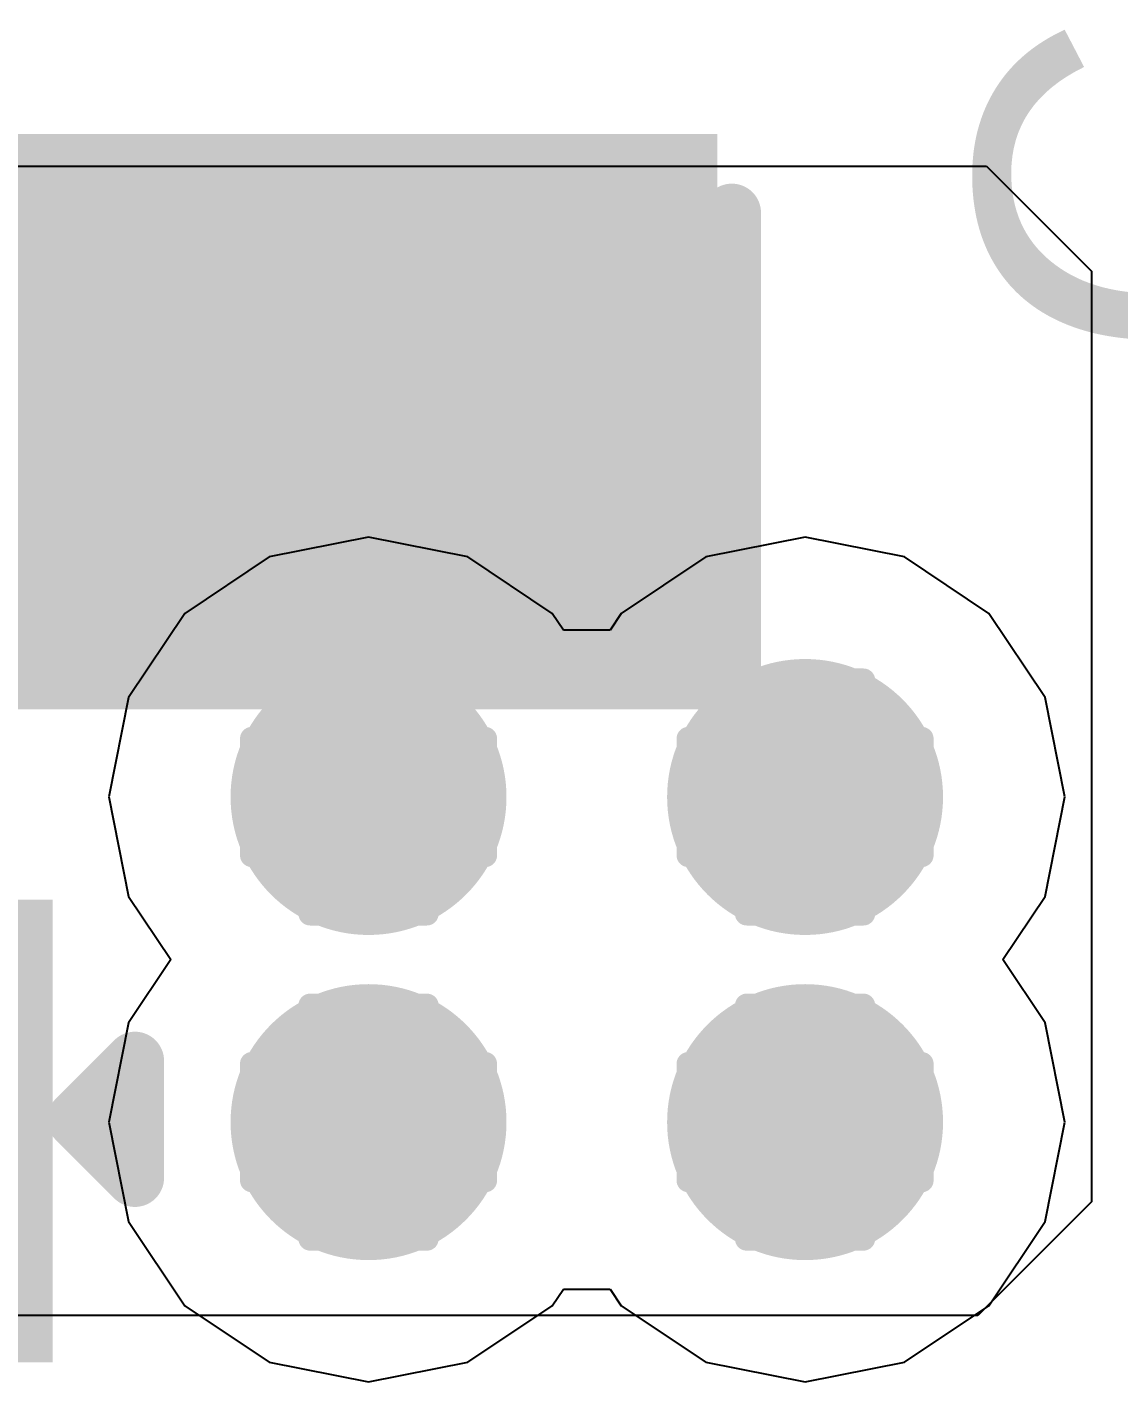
# Model space of a CAD drawing. Header units: inches. Extents: x 0 to 198, y 0 to 199.
# Drawn here: x 0.9937 to 1.0871, y 3.5129 to 3.6289 of the extents above; entities that cross this region are included whole.
import ezdxf

# ---------------------------------------------------------------- set-up
doc = ezdxf.new("R2010")
doc.units = ezdxf.units.IN
doc.header["$MEASUREMENT"] = 0
for name, color, linetype in [('Bottom Layer', 5, 'Continuous'), ('Bottom Overlay', 54, 'Continuous'), ('Bottom Paste', 16, 'Continuous'), ('Bottom Solder', 6, 'Continuous'), ('Drill Drawing', 1, 'Continuous'), ('Layer 1', 16, 'Continuous'), ('Layer 2', 76, 'Continuous'), ('Top Layer', 1, 'Continuous'), ('Via Holes', 16, 'Continuous')]:
    doc.layers.add(name, color=color, linetype=linetype)
doc.styles.add('Arial', font='', dxfattribs={"height": 0.2})
doc.styles.get('Arial').set_extended_font_data('Arial')

# ---------------------------------------------------------------- blocks, each defined once
blk = doc.blocks.new('8_SO_EP__B_44')
at = {"layer": 'Bottom Solder'}
blk.add_hatch(color=6, dxfattribs=at).paths.add_polyline_path([(-0.13195, -0.09479), (-0.13195, -0.05521), (-0.0647, -0.05521), (-0.0647, -0.09479)])
at = {"layer": 'Bottom Overlay'}
for points in [[(-0.134, -0.076, 0.005, 0.005, 0), (-0.139, -0.071, 0.005, 0.005, 0)], [(-0.139, -0.071, 0.005, 0.005, 0), (-0.139, -0.081, 0.005, 0.005, 0)], [(-0.134, -0.076, 0.005, 0.005, 0), (-0.139, -0.081, 0.005, 0.005, 0)]]:
    blk.add_lwpolyline(points, format="xyseb", dxfattribs=at)
for points in [[(-0.14025, -0.071, 0.0025, 0.0025, 1), (-0.13775, -0.071, 0.0025, 0.0025, 1)], [(-0.14025, -0.071, 0.0025, 0.0025, 1), (-0.13775, -0.071, 0.0025, 0.0025, 1)], [(-0.13525, -0.076, 0.0025, 0.0025, 1), (-0.13275, -0.076, 0.0025, 0.0025, 1)], [(-0.13525, -0.076, 0.0025, 0.0025, 1), (-0.13275, -0.076, 0.0025, 0.0025, 1)], [(-0.14025, -0.081, 0.0025, 0.0025, 1), (-0.13775, -0.081, 0.0025, 0.0025, 1)], [(-0.14025, -0.081, 0.0025, 0.0025, 1), (-0.13775, -0.081, 0.0025, 0.0025, 1)]]:
    blk.add_lwpolyline(points, format="xyseb", close=True, dxfattribs=at)
blk = doc.blocks.new('C___0805_B_335')
at = {"layer": 'Bottom Layer'}
blk.add_hatch(color=5, dxfattribs=at).paths.add_polyline_path([(-0.06, 0.03), (-0.02, 0.03), (-0.02, -0.03), (-0.06, -0.03)])
at = {"layer": 'Bottom Paste'}
blk.add_hatch(color=16, dxfattribs=at).paths.add_polyline_path([(-0.06, 0.03), (-0.02, 0.03), (-0.02, -0.03), (-0.06, -0.03)])
at = {"layer": 'Bottom Solder'}
blk.add_hatch(color=6, dxfattribs=at).paths.add_polyline_path([(-0.06276, 0.03276), (-0.01724, 0.03276), (-0.01724, -0.03276), (-0.06276, -0.03276)])
at = {"layer": 'Bottom Overlay'}
for points in [[(-0.064, 0.034, 0.005, 0.005, 0), (-0.064, -0.034, 0.005, 0.005, 0)], [(-0.064, -0.034, 0.005, 0.005, 0), (-0.024, -0.034, 0.005, 0.005, 0)]]:
    blk.add_lwpolyline(points, format="xyseb", dxfattribs=at)
for points in [[(-0.06525, -0.034, 0.0025, 0.0025, 1), (-0.06275, -0.034, 0.0025, 0.0025, 1)], [(-0.06525, -0.034, 0.0025, 0.0025, 1), (-0.06275, -0.034, 0.0025, 0.0025, 1)], [(-0.02525, -0.034, 0.0025, 0.0025, 1), (-0.02275, -0.034, 0.0025, 0.0025, 1)]]:
    blk.add_lwpolyline(points, format="xyseb", close=True, dxfattribs=at)

msp = doc.modelspace()

# ---------------------------------------------------------------- hatches: boundary and pattern name
at = {"layer": 'Bottom Layer'}
h = msp.add_hatch(color=5, dxfattribs=at)
edge = h.paths.add_edge_path()
edge.add_arc((1.0229, 3.563), 0.01181, 0, 360)
h = msp.add_hatch(color=5, dxfattribs=at)
edge = h.paths.add_edge_path()
edge.add_arc((1.06027, 3.563), 0.01181, 0, 360)
h = msp.add_hatch(color=5, dxfattribs=at)
edge = h.paths.add_edge_path()
edge.add_arc((1.0229, 3.53517), 0.01181, 0, 360)
h = msp.add_hatch(color=5, dxfattribs=at)
edge = h.paths.add_edge_path()
edge.add_arc((1.06027, 3.53517), 0.01181, 0, 360)
at = {"layer": 'Layer 1'}
h = msp.add_hatch(color=16, dxfattribs=at)
edge = h.paths.add_edge_path()
edge.add_arc((1.0229, 3.563), 0.01181, 0, 360)
h = msp.add_hatch(color=16, dxfattribs=at)
edge = h.paths.add_edge_path()
edge.add_arc((1.06027, 3.563), 0.01181, 0, 360)
h = msp.add_hatch(color=16, dxfattribs=at)
edge = h.paths.add_edge_path()
edge.add_arc((1.0229, 3.53517), 0.01181, 0, 360)
h = msp.add_hatch(color=16, dxfattribs=at)
edge = h.paths.add_edge_path()
edge.add_arc((1.06027, 3.53517), 0.01181, 0, 360)
at = {"layer": 'Layer 2'}
h = msp.add_hatch(color=76, dxfattribs=at)
edge = h.paths.add_edge_path()
edge.add_arc((1.0229, 3.563), 0.01181, 0, 360)
h = msp.add_hatch(color=76, dxfattribs=at)
edge = h.paths.add_edge_path()
edge.add_arc((1.06027, 3.563), 0.01181, 0, 360)
h = msp.add_hatch(color=76, dxfattribs=at)
edge = h.paths.add_edge_path()
edge.add_arc((1.0229, 3.53517), 0.01181, 0, 360)
h = msp.add_hatch(color=76, dxfattribs=at)
edge = h.paths.add_edge_path()
edge.add_arc((1.06027, 3.53517), 0.01181, 0, 360)
at = {"layer": 'Top Layer'}
h = msp.add_hatch(color=1, dxfattribs=at)
edge = h.paths.add_edge_path()
edge.add_arc((1.0229, 3.563), 0.01181, 0, 360)
h = msp.add_hatch(color=1, dxfattribs=at)
edge = h.paths.add_edge_path()
edge.add_arc((1.06027, 3.563), 0.01181, 0, 360)
h = msp.add_hatch(color=1, dxfattribs=at)
edge = h.paths.add_edge_path()
edge.add_arc((1.0229, 3.53517), 0.01181, 0, 360)
h = msp.add_hatch(color=1, dxfattribs=at)
edge = h.paths.add_edge_path()
edge.add_arc((1.06027, 3.53517), 0.01181, 0, 360)
at = {"layer": 'Via Holes'}
h = msp.add_hatch(color=7, dxfattribs=at)
edge = h.paths.add_edge_path()
edge.add_arc((1.0229, 3.563), 0.00591, 0, 360)
h = msp.add_hatch(color=7, dxfattribs=at)
edge = h.paths.add_edge_path()
edge.add_arc((1.06027, 3.563), 0.00591, 0, 360)
h = msp.add_hatch(color=7, dxfattribs=at)
edge = h.paths.add_edge_path()
edge.add_arc((1.0229, 3.53517), 0.00591, 0, 360)
h = msp.add_hatch(color=7, dxfattribs=at)
edge = h.paths.add_edge_path()
edge.add_arc((1.06027, 3.53517), 0.00591, 0, 360)

# ---------------------------------------------------------------- linework, layer by layer
at = {"layer": 'Bottom Layer'}
for p, q in [((0.9428, 3.617), (1.07579, 3.617)), ((1.07579, 3.617), (1.08479, 3.608)), ((1.08479, 3.608), (1.08479, 3.52835)), ((1.08479, 3.52835), (1.07506, 3.51862)), ((1.07506, 3.51862), (0.9326, 3.51862))]:
    msp.add_line(p, q, dxfattribs=at)
at = {"layer": 'Drill Drawing'}
for points in [[(1.0179, 3.568, 0.002, 0.002, 0), (1.0179, 3.573, 0.002, 0.002, 0)], [(1.0179, 3.573, 0.002, 0.002, 0), (1.0279, 3.573, 0.002, 0.002, 0)], [(1.0279, 3.568, 0.002, 0.002, 0), (1.0279, 3.573, 0.002, 0.002, 0)], [(1.05527, 3.568, 0.002, 0.002, 0), (1.05527, 3.573, 0.002, 0.002, 0)], [(1.05527, 3.573, 0.002, 0.002, 0), (1.06527, 3.573, 0.002, 0.002, 0)], [(1.06527, 3.568, 0.002, 0.002, 0), (1.06527, 3.573, 0.002, 0.002, 0)], [(1.0199, 3.566, 0.002, 0.002, 0), (1.0199, 3.569, 0.002, 0.002, 0)], [(1.0199, 3.569, 0.002, 0.002, 0), (1.0259, 3.569, 0.002, 0.002, 0)], [(1.0259, 3.566, 0.002, 0.002, 0), (1.0259, 3.569, 0.002, 0.002, 0)], [(1.05727, 3.566, 0.002, 0.002, 0), (1.05727, 3.569, 0.002, 0.002, 0)], [(1.05727, 3.569, 0.002, 0.002, 0), (1.06327, 3.569, 0.002, 0.002, 0)], [(1.06327, 3.566, 0.002, 0.002, 0), (1.06327, 3.569, 0.002, 0.002, 0)], [(1.0129, 3.558, 0.002, 0.002, 0), (1.0129, 3.568, 0.002, 0.002, 0)], [(1.0129, 3.568, 0.002, 0.002, 0), (1.0179, 3.568, 0.002, 0.002, 0)], [(1.0279, 3.568, 0.002, 0.002, 0), (1.0329, 3.568, 0.002, 0.002, 0)], [(1.0329, 3.558, 0.002, 0.002, 0), (1.0329, 3.568, 0.002, 0.002, 0)], [(1.05027, 3.558, 0.002, 0.002, 0), (1.05027, 3.568, 0.002, 0.002, 0)], [(1.05027, 3.568, 0.002, 0.002, 0), (1.05527, 3.568, 0.002, 0.002, 0)], [(1.06527, 3.568, 0.002, 0.002, 0), (1.07027, 3.568, 0.002, 0.002, 0)], [(1.07027, 3.558, 0.002, 0.002, 0), (1.07027, 3.568, 0.002, 0.002, 0)], [(1.0169, 3.56, 0.002, 0.002, 0), (1.0169, 3.566, 0.002, 0.002, 0)], [(1.0169, 3.566, 0.002, 0.002, 0), (1.0199, 3.566, 0.002, 0.002, 0)], [(1.0259, 3.566, 0.002, 0.002, 0), (1.0289, 3.566, 0.002, 0.002, 0)], [(1.0289, 3.56, 0.002, 0.002, 0), (1.0289, 3.566, 0.002, 0.002, 0)], [(1.05427, 3.56, 0.002, 0.002, 0), (1.05427, 3.566, 0.002, 0.002, 0)], [(1.05427, 3.566, 0.002, 0.002, 0), (1.05727, 3.566, 0.002, 0.002, 0)], [(1.06327, 3.566, 0.002, 0.002, 0), (1.06627, 3.566, 0.002, 0.002, 0)], [(1.06627, 3.56, 0.002, 0.002, 0), (1.06627, 3.566, 0.002, 0.002, 0)], [(1.0169, 3.56, 0.002, 0.002, 0), (1.0199, 3.56, 0.002, 0.002, 0)], [(1.0199, 3.557, 0.002, 0.002, 0), (1.0199, 3.56, 0.002, 0.002, 0)], [(1.0259, 3.56, 0.002, 0.002, 0), (1.0289, 3.56, 0.002, 0.002, 0)], [(1.0259, 3.557, 0.002, 0.002, 0), (1.0259, 3.56, 0.002, 0.002, 0)], [(1.05427, 3.56, 0.002, 0.002, 0), (1.05727, 3.56, 0.002, 0.002, 0)], [(1.05727, 3.557, 0.002, 0.002, 0), (1.05727, 3.56, 0.002, 0.002, 0)], [(1.06327, 3.56, 0.002, 0.002, 0), (1.06627, 3.56, 0.002, 0.002, 0)], [(1.06327, 3.557, 0.002, 0.002, 0), (1.06327, 3.56, 0.002, 0.002, 0)], [(1.0129, 3.558, 0.002, 0.002, 0), (1.0179, 3.558, 0.002, 0.002, 0)], [(1.0179, 3.553, 0.002, 0.002, 0), (1.0179, 3.558, 0.002, 0.002, 0)], [(1.0279, 3.558, 0.002, 0.002, 0), (1.0329, 3.558, 0.002, 0.002, 0)], [(1.0279, 3.553, 0.002, 0.002, 0), (1.0279, 3.558, 0.002, 0.002, 0)], [(1.05027, 3.558, 0.002, 0.002, 0), (1.05527, 3.558, 0.002, 0.002, 0)], [(1.05527, 3.553, 0.002, 0.002, 0), (1.05527, 3.558, 0.002, 0.002, 0)], [(1.06527, 3.558, 0.002, 0.002, 0), (1.07027, 3.558, 0.002, 0.002, 0)], [(1.06527, 3.553, 0.002, 0.002, 0), (1.06527, 3.558, 0.002, 0.002, 0)], [(1.0199, 3.557, 0.002, 0.002, 0), (1.0259, 3.557, 0.002, 0.002, 0)], [(1.05727, 3.557, 0.002, 0.002, 0), (1.06327, 3.557, 0.002, 0.002, 0)], [(1.0179, 3.553, 0.002, 0.002, 0), (1.0279, 3.553, 0.002, 0.002, 0)], [(1.05527, 3.553, 0.002, 0.002, 0), (1.06527, 3.553, 0.002, 0.002, 0)], [(1.0179, 3.54017, 0.002, 0.002, 0), (1.0179, 3.54517, 0.002, 0.002, 0)], [(1.0179, 3.54517, 0.002, 0.002, 0), (1.0279, 3.54517, 0.002, 0.002, 0)], [(1.0279, 3.54017, 0.002, 0.002, 0), (1.0279, 3.54517, 0.002, 0.002, 0)], [(1.05527, 3.54017, 0.002, 0.002, 0), (1.05527, 3.54517, 0.002, 0.002, 0)], [(1.05527, 3.54517, 0.002, 0.002, 0), (1.06527, 3.54517, 0.002, 0.002, 0)], [(1.06527, 3.54017, 0.002, 0.002, 0), (1.06527, 3.54517, 0.002, 0.002, 0)], [(1.0199, 3.53817, 0.002, 0.002, 0), (1.0199, 3.54117, 0.002, 0.002, 0)], [(1.0199, 3.54117, 0.002, 0.002, 0), (1.0259, 3.54117, 0.002, 0.002, 0)], [(1.0259, 3.53817, 0.002, 0.002, 0), (1.0259, 3.54117, 0.002, 0.002, 0)], [(1.05727, 3.53817, 0.002, 0.002, 0), (1.05727, 3.54117, 0.002, 0.002, 0)], [(1.05727, 3.54117, 0.002, 0.002, 0), (1.06327, 3.54117, 0.002, 0.002, 0)], [(1.06327, 3.53817, 0.002, 0.002, 0), (1.06327, 3.54117, 0.002, 0.002, 0)], [(1.0129, 3.53017, 0.002, 0.002, 0), (1.0129, 3.54017, 0.002, 0.002, 0)], [(1.0129, 3.54017, 0.002, 0.002, 0), (1.0179, 3.54017, 0.002, 0.002, 0)], [(1.0279, 3.54017, 0.002, 0.002, 0), (1.0329, 3.54017, 0.002, 0.002, 0)], [(1.0329, 3.53017, 0.002, 0.002, 0), (1.0329, 3.54017, 0.002, 0.002, 0)], [(1.05027, 3.53017, 0.002, 0.002, 0), (1.05027, 3.54017, 0.002, 0.002, 0)], [(1.05027, 3.54017, 0.002, 0.002, 0), (1.05527, 3.54017, 0.002, 0.002, 0)], [(1.06527, 3.54017, 0.002, 0.002, 0), (1.07027, 3.54017, 0.002, 0.002, 0)], [(1.07027, 3.53017, 0.002, 0.002, 0), (1.07027, 3.54017, 0.002, 0.002, 0)], [(1.0169, 3.53217, 0.002, 0.002, 0), (1.0169, 3.53817, 0.002, 0.002, 0)], [(1.0169, 3.53817, 0.002, 0.002, 0), (1.0199, 3.53817, 0.002, 0.002, 0)], [(1.0259, 3.53817, 0.002, 0.002, 0), (1.0289, 3.53817, 0.002, 0.002, 0)], [(1.0289, 3.53217, 0.002, 0.002, 0), (1.0289, 3.53817, 0.002, 0.002, 0)], [(1.05427, 3.53217, 0.002, 0.002, 0), (1.05427, 3.53817, 0.002, 0.002, 0)], [(1.05427, 3.53817, 0.002, 0.002, 0), (1.05727, 3.53817, 0.002, 0.002, 0)], [(1.06327, 3.53817, 0.002, 0.002, 0), (1.06627, 3.53817, 0.002, 0.002, 0)], [(1.06627, 3.53217, 0.002, 0.002, 0), (1.06627, 3.53817, 0.002, 0.002, 0)], [(1.0169, 3.53217, 0.002, 0.002, 0), (1.0199, 3.53217, 0.002, 0.002, 0)], [(1.0199, 3.52917, 0.002, 0.002, 0), (1.0199, 3.53217, 0.002, 0.002, 0)], [(1.0259, 3.53217, 0.002, 0.002, 0), (1.0289, 3.53217, 0.002, 0.002, 0)], [(1.0259, 3.52917, 0.002, 0.002, 0), (1.0259, 3.53217, 0.002, 0.002, 0)], [(1.05427, 3.53217, 0.002, 0.002, 0), (1.05727, 3.53217, 0.002, 0.002, 0)], [(1.05727, 3.52917, 0.002, 0.002, 0), (1.05727, 3.53217, 0.002, 0.002, 0)], [(1.06327, 3.53217, 0.002, 0.002, 0), (1.06627, 3.53217, 0.002, 0.002, 0)], [(1.06327, 3.52917, 0.002, 0.002, 0), (1.06327, 3.53217, 0.002, 0.002, 0)], [(1.0129, 3.53017, 0.002, 0.002, 0), (1.0179, 3.53017, 0.002, 0.002, 0)], [(1.0179, 3.52517, 0.002, 0.002, 0), (1.0179, 3.53017, 0.002, 0.002, 0)], [(1.0279, 3.53017, 0.002, 0.002, 0), (1.0329, 3.53017, 0.002, 0.002, 0)], [(1.0279, 3.52517, 0.002, 0.002, 0), (1.0279, 3.53017, 0.002, 0.002, 0)], [(1.05027, 3.53017, 0.002, 0.002, 0), (1.05527, 3.53017, 0.002, 0.002, 0)], [(1.05527, 3.52517, 0.002, 0.002, 0), (1.05527, 3.53017, 0.002, 0.002, 0)], [(1.06527, 3.53017, 0.002, 0.002, 0), (1.07027, 3.53017, 0.002, 0.002, 0)], [(1.06527, 3.52517, 0.002, 0.002, 0), (1.06527, 3.53017, 0.002, 0.002, 0)], [(1.0199, 3.52917, 0.002, 0.002, 0), (1.0259, 3.52917, 0.002, 0.002, 0)], [(1.05727, 3.52917, 0.002, 0.002, 0), (1.06327, 3.52917, 0.002, 0.002, 0)], [(1.0179, 3.52517, 0.002, 0.002, 0), (1.0279, 3.52517, 0.002, 0.002, 0)], [(1.05527, 3.52517, 0.002, 0.002, 0), (1.06527, 3.52517, 0.002, 0.002, 0)]]:
    msp.add_lwpolyline(points, format="xyseb", dxfattribs=at)
for points in [[(1.0174, 3.573, 0.001, 0.001, 1), (1.0184, 3.573, 0.001, 0.001, 1)], [(1.0174, 3.573, 0.001, 0.001, 1), (1.0184, 3.573, 0.001, 0.001, 1)], [(1.0274, 3.573, 0.001, 0.001, 1), (1.0284, 3.573, 0.001, 0.001, 1)], [(1.0274, 3.573, 0.001, 0.001, 1), (1.0284, 3.573, 0.001, 0.001, 1)], [(1.05477, 3.573, 0.001, 0.001, 1), (1.05577, 3.573, 0.001, 0.001, 1)], [(1.05477, 3.573, 0.001, 0.001, 1), (1.05577, 3.573, 0.001, 0.001, 1)], [(1.06477, 3.573, 0.001, 0.001, 1), (1.06577, 3.573, 0.001, 0.001, 1)], [(1.06477, 3.573, 0.001, 0.001, 1), (1.06577, 3.573, 0.001, 0.001, 1)], [(1.0194, 3.569, 0.001, 0.001, 1), (1.0204, 3.569, 0.001, 0.001, 1)], [(1.0194, 3.569, 0.001, 0.001, 1), (1.0204, 3.569, 0.001, 0.001, 1)], [(1.0254, 3.569, 0.001, 0.001, 1), (1.0264, 3.569, 0.001, 0.001, 1)], [(1.0254, 3.569, 0.001, 0.001, 1), (1.0264, 3.569, 0.001, 0.001, 1)], [(1.05677, 3.569, 0.001, 0.001, 1), (1.05777, 3.569, 0.001, 0.001, 1)], [(1.05677, 3.569, 0.001, 0.001, 1), (1.05777, 3.569, 0.001, 0.001, 1)], [(1.06277, 3.569, 0.001, 0.001, 1), (1.06377, 3.569, 0.001, 0.001, 1)], [(1.06277, 3.569, 0.001, 0.001, 1), (1.06377, 3.569, 0.001, 0.001, 1)], [(1.0124, 3.568, 0.001, 0.001, 1), (1.0134, 3.568, 0.001, 0.001, 1)], [(1.0124, 3.568, 0.001, 0.001, 1), (1.0134, 3.568, 0.001, 0.001, 1)], [(1.0174, 3.568, 0.001, 0.001, 1), (1.0184, 3.568, 0.001, 0.001, 1)], [(1.0174, 3.568, 0.001, 0.001, 1), (1.0184, 3.568, 0.001, 0.001, 1)], [(1.0274, 3.568, 0.001, 0.001, 1), (1.0284, 3.568, 0.001, 0.001, 1)], [(1.0274, 3.568, 0.001, 0.001, 1), (1.0284, 3.568, 0.001, 0.001, 1)], [(1.0324, 3.568, 0.001, 0.001, 1), (1.0334, 3.568, 0.001, 0.001, 1)], [(1.0324, 3.568, 0.001, 0.001, 1), (1.0334, 3.568, 0.001, 0.001, 1)], [(1.04977, 3.568, 0.001, 0.001, 1), (1.05077, 3.568, 0.001, 0.001, 1)], [(1.04977, 3.568, 0.001, 0.001, 1), (1.05077, 3.568, 0.001, 0.001, 1)], [(1.05477, 3.568, 0.001, 0.001, 1), (1.05577, 3.568, 0.001, 0.001, 1)], [(1.05477, 3.568, 0.001, 0.001, 1), (1.05577, 3.568, 0.001, 0.001, 1)], [(1.06477, 3.568, 0.001, 0.001, 1), (1.06577, 3.568, 0.001, 0.001, 1)], [(1.06477, 3.568, 0.001, 0.001, 1), (1.06577, 3.568, 0.001, 0.001, 1)], [(1.06977, 3.568, 0.001, 0.001, 1), (1.07077, 3.568, 0.001, 0.001, 1)], [(1.06977, 3.568, 0.001, 0.001, 1), (1.07077, 3.568, 0.001, 0.001, 1)], [(1.0164, 3.566, 0.001, 0.001, 1), (1.0174, 3.566, 0.001, 0.001, 1)], [(1.0164, 3.566, 0.001, 0.001, 1), (1.0174, 3.566, 0.001, 0.001, 1)], [(1.0194, 3.566, 0.001, 0.001, 1), (1.0204, 3.566, 0.001, 0.001, 1)], [(1.0194, 3.566, 0.001, 0.001, 1), (1.0204, 3.566, 0.001, 0.001, 1)], [(1.0254, 3.566, 0.001, 0.001, 1), (1.0264, 3.566, 0.001, 0.001, 1)], [(1.0254, 3.566, 0.001, 0.001, 1), (1.0264, 3.566, 0.001, 0.001, 1)], [(1.0284, 3.566, 0.001, 0.001, 1), (1.0294, 3.566, 0.001, 0.001, 1)], [(1.0284, 3.566, 0.001, 0.001, 1), (1.0294, 3.566, 0.001, 0.001, 1)], [(1.05377, 3.566, 0.001, 0.001, 1), (1.05477, 3.566, 0.001, 0.001, 1)], [(1.05377, 3.566, 0.001, 0.001, 1), (1.05477, 3.566, 0.001, 0.001, 1)], [(1.05677, 3.566, 0.001, 0.001, 1), (1.05777, 3.566, 0.001, 0.001, 1)], [(1.05677, 3.566, 0.001, 0.001, 1), (1.05777, 3.566, 0.001, 0.001, 1)], [(1.06277, 3.566, 0.001, 0.001, 1), (1.06377, 3.566, 0.001, 0.001, 1)], [(1.06277, 3.566, 0.001, 0.001, 1), (1.06377, 3.566, 0.001, 0.001, 1)], [(1.06577, 3.566, 0.001, 0.001, 1), (1.06677, 3.566, 0.001, 0.001, 1)], [(1.06577, 3.566, 0.001, 0.001, 1), (1.06677, 3.566, 0.001, 0.001, 1)], [(1.0164, 3.56, 0.001, 0.001, 1), (1.0174, 3.56, 0.001, 0.001, 1)], [(1.0164, 3.56, 0.001, 0.001, 1), (1.0174, 3.56, 0.001, 0.001, 1)], [(1.0194, 3.56, 0.001, 0.001, 1), (1.0204, 3.56, 0.001, 0.001, 1)], [(1.0194, 3.56, 0.001, 0.001, 1), (1.0204, 3.56, 0.001, 0.001, 1)], [(1.0254, 3.56, 0.001, 0.001, 1), (1.0264, 3.56, 0.001, 0.001, 1)], [(1.0254, 3.56, 0.001, 0.001, 1), (1.0264, 3.56, 0.001, 0.001, 1)], [(1.0284, 3.56, 0.001, 0.001, 1), (1.0294, 3.56, 0.001, 0.001, 1)], [(1.0284, 3.56, 0.001, 0.001, 1), (1.0294, 3.56, 0.001, 0.001, 1)], [(1.05377, 3.56, 0.001, 0.001, 1), (1.05477, 3.56, 0.001, 0.001, 1)], [(1.05377, 3.56, 0.001, 0.001, 1), (1.05477, 3.56, 0.001, 0.001, 1)], [(1.05677, 3.56, 0.001, 0.001, 1), (1.05777, 3.56, 0.001, 0.001, 1)], [(1.05677, 3.56, 0.001, 0.001, 1), (1.05777, 3.56, 0.001, 0.001, 1)], [(1.06277, 3.56, 0.001, 0.001, 1), (1.06377, 3.56, 0.001, 0.001, 1)], [(1.06277, 3.56, 0.001, 0.001, 1), (1.06377, 3.56, 0.001, 0.001, 1)], [(1.06577, 3.56, 0.001, 0.001, 1), (1.06677, 3.56, 0.001, 0.001, 1)], [(1.06577, 3.56, 0.001, 0.001, 1), (1.06677, 3.56, 0.001, 0.001, 1)], [(1.0124, 3.558, 0.001, 0.001, 1), (1.0134, 3.558, 0.001, 0.001, 1)], [(1.0124, 3.558, 0.001, 0.001, 1), (1.0134, 3.558, 0.001, 0.001, 1)], [(1.0174, 3.558, 0.001, 0.001, 1), (1.0184, 3.558, 0.001, 0.001, 1)], [(1.0174, 3.558, 0.001, 0.001, 1), (1.0184, 3.558, 0.001, 0.001, 1)], [(1.0274, 3.558, 0.001, 0.001, 1), (1.0284, 3.558, 0.001, 0.001, 1)], [(1.0274, 3.558, 0.001, 0.001, 1), (1.0284, 3.558, 0.001, 0.001, 1)], [(1.0324, 3.558, 0.001, 0.001, 1), (1.0334, 3.558, 0.001, 0.001, 1)], [(1.0324, 3.558, 0.001, 0.001, 1), (1.0334, 3.558, 0.001, 0.001, 1)], [(1.04977, 3.558, 0.001, 0.001, 1), (1.05077, 3.558, 0.001, 0.001, 1)], [(1.04977, 3.558, 0.001, 0.001, 1), (1.05077, 3.558, 0.001, 0.001, 1)], [(1.05477, 3.558, 0.001, 0.001, 1), (1.05577, 3.558, 0.001, 0.001, 1)], [(1.05477, 3.558, 0.001, 0.001, 1), (1.05577, 3.558, 0.001, 0.001, 1)], [(1.06477, 3.558, 0.001, 0.001, 1), (1.06577, 3.558, 0.001, 0.001, 1)], [(1.06477, 3.558, 0.001, 0.001, 1), (1.06577, 3.558, 0.001, 0.001, 1)], [(1.06977, 3.558, 0.001, 0.001, 1), (1.07077, 3.558, 0.001, 0.001, 1)], [(1.06977, 3.558, 0.001, 0.001, 1), (1.07077, 3.558, 0.001, 0.001, 1)], [(1.0194, 3.557, 0.001, 0.001, 1), (1.0204, 3.557, 0.001, 0.001, 1)], [(1.0194, 3.557, 0.001, 0.001, 1), (1.0204, 3.557, 0.001, 0.001, 1)], [(1.0254, 3.557, 0.001, 0.001, 1), (1.0264, 3.557, 0.001, 0.001, 1)], [(1.0254, 3.557, 0.001, 0.001, 1), (1.0264, 3.557, 0.001, 0.001, 1)], [(1.05677, 3.557, 0.001, 0.001, 1), (1.05777, 3.557, 0.001, 0.001, 1)], [(1.05677, 3.557, 0.001, 0.001, 1), (1.05777, 3.557, 0.001, 0.001, 1)], [(1.06277, 3.557, 0.001, 0.001, 1), (1.06377, 3.557, 0.001, 0.001, 1)], [(1.06277, 3.557, 0.001, 0.001, 1), (1.06377, 3.557, 0.001, 0.001, 1)], [(1.0174, 3.553, 0.001, 0.001, 1), (1.0184, 3.553, 0.001, 0.001, 1)], [(1.0174, 3.553, 0.001, 0.001, 1), (1.0184, 3.553, 0.001, 0.001, 1)], [(1.0274, 3.553, 0.001, 0.001, 1), (1.0284, 3.553, 0.001, 0.001, 1)], [(1.0274, 3.553, 0.001, 0.001, 1), (1.0284, 3.553, 0.001, 0.001, 1)], [(1.05477, 3.553, 0.001, 0.001, 1), (1.05577, 3.553, 0.001, 0.001, 1)], [(1.05477, 3.553, 0.001, 0.001, 1), (1.05577, 3.553, 0.001, 0.001, 1)], [(1.06477, 3.553, 0.001, 0.001, 1), (1.06577, 3.553, 0.001, 0.001, 1)], [(1.06477, 3.553, 0.001, 0.001, 1), (1.06577, 3.553, 0.001, 0.001, 1)], [(1.0174, 3.54517, 0.001, 0.001, 1), (1.0184, 3.54517, 0.001, 0.001, 1)], [(1.0174, 3.54517, 0.001, 0.001, 1), (1.0184, 3.54517, 0.001, 0.001, 1)], [(1.0274, 3.54517, 0.001, 0.001, 1), (1.0284, 3.54517, 0.001, 0.001, 1)], [(1.0274, 3.54517, 0.001, 0.001, 1), (1.0284, 3.54517, 0.001, 0.001, 1)], [(1.05477, 3.54517, 0.001, 0.001, 1), (1.05577, 3.54517, 0.001, 0.001, 1)], [(1.05477, 3.54517, 0.001, 0.001, 1), (1.05577, 3.54517, 0.001, 0.001, 1)], [(1.06477, 3.54517, 0.001, 0.001, 1), (1.06577, 3.54517, 0.001, 0.001, 1)], [(1.06477, 3.54517, 0.001, 0.001, 1), (1.06577, 3.54517, 0.001, 0.001, 1)], [(1.0194, 3.54117, 0.001, 0.001, 1), (1.0204, 3.54117, 0.001, 0.001, 1)], [(1.0194, 3.54117, 0.001, 0.001, 1), (1.0204, 3.54117, 0.001, 0.001, 1)], [(1.0254, 3.54117, 0.001, 0.001, 1), (1.0264, 3.54117, 0.001, 0.001, 1)], [(1.0254, 3.54117, 0.001, 0.001, 1), (1.0264, 3.54117, 0.001, 0.001, 1)], [(1.05677, 3.54117, 0.001, 0.001, 1), (1.05777, 3.54117, 0.001, 0.001, 1)], [(1.05677, 3.54117, 0.001, 0.001, 1), (1.05777, 3.54117, 0.001, 0.001, 1)], [(1.06277, 3.54117, 0.001, 0.001, 1), (1.06377, 3.54117, 0.001, 0.001, 1)], [(1.06277, 3.54117, 0.001, 0.001, 1), (1.06377, 3.54117, 0.001, 0.001, 1)], [(1.0124, 3.54017, 0.001, 0.001, 1), (1.0134, 3.54017, 0.001, 0.001, 1)], [(1.0124, 3.54017, 0.001, 0.001, 1), (1.0134, 3.54017, 0.001, 0.001, 1)], [(1.0174, 3.54017, 0.001, 0.001, 1), (1.0184, 3.54017, 0.001, 0.001, 1)], [(1.0174, 3.54017, 0.001, 0.001, 1), (1.0184, 3.54017, 0.001, 0.001, 1)], [(1.0274, 3.54017, 0.001, 0.001, 1), (1.0284, 3.54017, 0.001, 0.001, 1)], [(1.0274, 3.54017, 0.001, 0.001, 1), (1.0284, 3.54017, 0.001, 0.001, 1)], [(1.0324, 3.54017, 0.001, 0.001, 1), (1.0334, 3.54017, 0.001, 0.001, 1)], [(1.0324, 3.54017, 0.001, 0.001, 1), (1.0334, 3.54017, 0.001, 0.001, 1)], [(1.04977, 3.54017, 0.001, 0.001, 1), (1.05077, 3.54017, 0.001, 0.001, 1)], [(1.04977, 3.54017, 0.001, 0.001, 1), (1.05077, 3.54017, 0.001, 0.001, 1)], [(1.05477, 3.54017, 0.001, 0.001, 1), (1.05577, 3.54017, 0.001, 0.001, 1)], [(1.05477, 3.54017, 0.001, 0.001, 1), (1.05577, 3.54017, 0.001, 0.001, 1)], [(1.06477, 3.54017, 0.001, 0.001, 1), (1.06577, 3.54017, 0.001, 0.001, 1)], [(1.06477, 3.54017, 0.001, 0.001, 1), (1.06577, 3.54017, 0.001, 0.001, 1)], [(1.06977, 3.54017, 0.001, 0.001, 1), (1.07077, 3.54017, 0.001, 0.001, 1)], [(1.06977, 3.54017, 0.001, 0.001, 1), (1.07077, 3.54017, 0.001, 0.001, 1)], [(1.0164, 3.53817, 0.001, 0.001, 1), (1.0174, 3.53817, 0.001, 0.001, 1)], [(1.0164, 3.53817, 0.001, 0.001, 1), (1.0174, 3.53817, 0.001, 0.001, 1)], [(1.0194, 3.53817, 0.001, 0.001, 1), (1.0204, 3.53817, 0.001, 0.001, 1)], [(1.0194, 3.53817, 0.001, 0.001, 1), (1.0204, 3.53817, 0.001, 0.001, 1)], [(1.0254, 3.53817, 0.001, 0.001, 1), (1.0264, 3.53817, 0.001, 0.001, 1)], [(1.0254, 3.53817, 0.001, 0.001, 1), (1.0264, 3.53817, 0.001, 0.001, 1)], [(1.0284, 3.53817, 0.001, 0.001, 1), (1.0294, 3.53817, 0.001, 0.001, 1)], [(1.0284, 3.53817, 0.001, 0.001, 1), (1.0294, 3.53817, 0.001, 0.001, 1)], [(1.05377, 3.53817, 0.001, 0.001, 1), (1.05477, 3.53817, 0.001, 0.001, 1)], [(1.05377, 3.53817, 0.001, 0.001, 1), (1.05477, 3.53817, 0.001, 0.001, 1)], [(1.05677, 3.53817, 0.001, 0.001, 1), (1.05777, 3.53817, 0.001, 0.001, 1)], [(1.05677, 3.53817, 0.001, 0.001, 1), (1.05777, 3.53817, 0.001, 0.001, 1)], [(1.06277, 3.53817, 0.001, 0.001, 1), (1.06377, 3.53817, 0.001, 0.001, 1)], [(1.06277, 3.53817, 0.001, 0.001, 1), (1.06377, 3.53817, 0.001, 0.001, 1)], [(1.06577, 3.53817, 0.001, 0.001, 1), (1.06677, 3.53817, 0.001, 0.001, 1)], [(1.06577, 3.53817, 0.001, 0.001, 1), (1.06677, 3.53817, 0.001, 0.001, 1)], [(1.0164, 3.53217, 0.001, 0.001, 1), (1.0174, 3.53217, 0.001, 0.001, 1)], [(1.0164, 3.53217, 0.001, 0.001, 1), (1.0174, 3.53217, 0.001, 0.001, 1)], [(1.0194, 3.53217, 0.001, 0.001, 1), (1.0204, 3.53217, 0.001, 0.001, 1)], [(1.0194, 3.53217, 0.001, 0.001, 1), (1.0204, 3.53217, 0.001, 0.001, 1)], [(1.0254, 3.53217, 0.001, 0.001, 1), (1.0264, 3.53217, 0.001, 0.001, 1)], [(1.0254, 3.53217, 0.001, 0.001, 1), (1.0264, 3.53217, 0.001, 0.001, 1)], [(1.0284, 3.53217, 0.001, 0.001, 1), (1.0294, 3.53217, 0.001, 0.001, 1)], [(1.0284, 3.53217, 0.001, 0.001, 1), (1.0294, 3.53217, 0.001, 0.001, 1)], [(1.05377, 3.53217, 0.001, 0.001, 1), (1.05477, 3.53217, 0.001, 0.001, 1)], [(1.05377, 3.53217, 0.001, 0.001, 1), (1.05477, 3.53217, 0.001, 0.001, 1)], [(1.05677, 3.53217, 0.001, 0.001, 1), (1.05777, 3.53217, 0.001, 0.001, 1)], [(1.05677, 3.53217, 0.001, 0.001, 1), (1.05777, 3.53217, 0.001, 0.001, 1)], [(1.06277, 3.53217, 0.001, 0.001, 1), (1.06377, 3.53217, 0.001, 0.001, 1)], [(1.06277, 3.53217, 0.001, 0.001, 1), (1.06377, 3.53217, 0.001, 0.001, 1)], [(1.06577, 3.53217, 0.001, 0.001, 1), (1.06677, 3.53217, 0.001, 0.001, 1)], [(1.06577, 3.53217, 0.001, 0.001, 1), (1.06677, 3.53217, 0.001, 0.001, 1)], [(1.0124, 3.53017, 0.001, 0.001, 1), (1.0134, 3.53017, 0.001, 0.001, 1)], [(1.0124, 3.53017, 0.001, 0.001, 1), (1.0134, 3.53017, 0.001, 0.001, 1)], [(1.0174, 3.53017, 0.001, 0.001, 1), (1.0184, 3.53017, 0.001, 0.001, 1)], [(1.0174, 3.53017, 0.001, 0.001, 1), (1.0184, 3.53017, 0.001, 0.001, 1)], [(1.0274, 3.53017, 0.001, 0.001, 1), (1.0284, 3.53017, 0.001, 0.001, 1)], [(1.0274, 3.53017, 0.001, 0.001, 1), (1.0284, 3.53017, 0.001, 0.001, 1)], [(1.0324, 3.53017, 0.001, 0.001, 1), (1.0334, 3.53017, 0.001, 0.001, 1)], [(1.0324, 3.53017, 0.001, 0.001, 1), (1.0334, 3.53017, 0.001, 0.001, 1)], [(1.04977, 3.53017, 0.001, 0.001, 1), (1.05077, 3.53017, 0.001, 0.001, 1)], [(1.04977, 3.53017, 0.001, 0.001, 1), (1.05077, 3.53017, 0.001, 0.001, 1)], [(1.05477, 3.53017, 0.001, 0.001, 1), (1.05577, 3.53017, 0.001, 0.001, 1)], [(1.05477, 3.53017, 0.001, 0.001, 1), (1.05577, 3.53017, 0.001, 0.001, 1)], [(1.06477, 3.53017, 0.001, 0.001, 1), (1.06577, 3.53017, 0.001, 0.001, 1)], [(1.06477, 3.53017, 0.001, 0.001, 1), (1.06577, 3.53017, 0.001, 0.001, 1)], [(1.06977, 3.53017, 0.001, 0.001, 1), (1.07077, 3.53017, 0.001, 0.001, 1)], [(1.06977, 3.53017, 0.001, 0.001, 1), (1.07077, 3.53017, 0.001, 0.001, 1)], [(1.0194, 3.52917, 0.001, 0.001, 1), (1.0204, 3.52917, 0.001, 0.001, 1)], [(1.0194, 3.52917, 0.001, 0.001, 1), (1.0204, 3.52917, 0.001, 0.001, 1)], [(1.0254, 3.52917, 0.001, 0.001, 1), (1.0264, 3.52917, 0.001, 0.001, 1)], [(1.0254, 3.52917, 0.001, 0.001, 1), (1.0264, 3.52917, 0.001, 0.001, 1)], [(1.05677, 3.52917, 0.001, 0.001, 1), (1.05777, 3.52917, 0.001, 0.001, 1)], [(1.05677, 3.52917, 0.001, 0.001, 1), (1.05777, 3.52917, 0.001, 0.001, 1)], [(1.06277, 3.52917, 0.001, 0.001, 1), (1.06377, 3.52917, 0.001, 0.001, 1)], [(1.06277, 3.52917, 0.001, 0.001, 1), (1.06377, 3.52917, 0.001, 0.001, 1)], [(1.0174, 3.52517, 0.001, 0.001, 1), (1.0184, 3.52517, 0.001, 0.001, 1)], [(1.0174, 3.52517, 0.001, 0.001, 1), (1.0184, 3.52517, 0.001, 0.001, 1)], [(1.0274, 3.52517, 0.001, 0.001, 1), (1.0284, 3.52517, 0.001, 0.001, 1)], [(1.0274, 3.52517, 0.001, 0.001, 1), (1.0284, 3.52517, 0.001, 0.001, 1)], [(1.05477, 3.52517, 0.001, 0.001, 1), (1.05577, 3.52517, 0.001, 0.001, 1)], [(1.05477, 3.52517, 0.001, 0.001, 1), (1.05577, 3.52517, 0.001, 0.001, 1)], [(1.06477, 3.52517, 0.001, 0.001, 1), (1.06577, 3.52517, 0.001, 0.001, 1)], [(1.06477, 3.52517, 0.001, 0.001, 1), (1.06577, 3.52517, 0.001, 0.001, 1)]]:
    msp.add_lwpolyline(points, format="xyseb", close=True, dxfattribs=at)
at = {"layer": 'Layer 1'}
for p, q in [((1.0229, 3.58524), (1.01439, 3.58355)), ((1.03141, 3.58355), (1.0229, 3.58524)), ((1.06027, 3.58524), (1.05176, 3.58355)), ((1.06878, 3.58355), (1.06027, 3.58524)), ((1.01439, 3.58355), (1.00718, 3.57872)), ((1.03863, 3.57872), (1.03141, 3.58355)), ((1.05176, 3.58355), (1.04454, 3.57872)), ((1.07599, 3.57872), (1.06878, 3.58355)), ((1.00718, 3.57872), (1.00236, 3.57151)), ((1.03959, 3.57729), (1.03863, 3.57872)), ((1.04454, 3.57872), (1.04359, 3.57729)), ((1.08082, 3.57151), (1.07599, 3.57872)), ((1.04359, 3.57729), (1.03959, 3.57729)), ((1.00236, 3.57151), (1.00066, 3.563)), ((1.08251, 3.563), (1.08082, 3.57151)), ((1.00066, 3.563), (1.00236, 3.55449)), ((1.08082, 3.55449), (1.08251, 3.563)), ((1.00236, 3.55449), (1.00597, 3.54909)), ((1.0772, 3.54909), (1.08082, 3.55449)), ((1.00597, 3.54909), (1.00236, 3.54368)), ((1.08082, 3.54368), (1.0772, 3.54909)), ((1.00236, 3.54368), (1.00066, 3.53517)), ((1.08251, 3.53517), (1.08082, 3.54368)), ((1.00066, 3.53517), (1.00236, 3.52666)), ((1.08082, 3.52666), (1.08251, 3.53517)), ((1.00236, 3.52666), (1.00718, 3.51945)), ((1.07599, 3.51945), (1.08082, 3.52666)), ((1.03863, 3.51945), (1.03959, 3.52088)), ((1.03959, 3.52088), (1.04359, 3.52088)), ((1.04359, 3.52088), (1.04454, 3.51945)), ((1.00718, 3.51945), (1.01439, 3.51463)), ((1.03141, 3.51463), (1.03863, 3.51945)), ((1.04454, 3.51945), (1.05176, 3.51463)), ((1.06878, 3.51463), (1.07599, 3.51945)), ((1.01439, 3.51463), (1.0229, 3.51293)), ((1.0229, 3.51293), (1.03141, 3.51463)), ((1.05176, 3.51463), (1.06027, 3.51293)), ((1.06027, 3.51293), (1.06878, 3.51463))]:
    msp.add_line(p, q, dxfattribs=at)
at = {"layer": 'Top Layer'}
for p, q in [((1.0229, 3.58524), (1.01439, 3.58355)), ((1.03141, 3.58355), (1.0229, 3.58524)), ((1.06027, 3.58524), (1.05176, 3.58355)), ((1.06878, 3.58355), (1.06027, 3.58524)), ((1.01439, 3.58355), (1.00718, 3.57872)), ((1.03863, 3.57872), (1.03141, 3.58355)), ((1.05176, 3.58355), (1.04454, 3.57872)), ((1.07599, 3.57872), (1.06878, 3.58355)), ((1.00718, 3.57872), (1.00236, 3.57151)), ((1.03959, 3.57729), (1.03863, 3.57872)), ((1.04454, 3.57872), (1.04359, 3.57729)), ((1.08082, 3.57151), (1.07599, 3.57872)), ((1.04359, 3.57729), (1.03959, 3.57729)), ((1.00236, 3.57151), (1.00066, 3.563)), ((1.08251, 3.563), (1.08082, 3.57151)), ((1.00066, 3.563), (1.00236, 3.55449)), ((1.08082, 3.55449), (1.08251, 3.563)), ((1.00236, 3.55449), (1.00597, 3.54909)), ((1.0772, 3.54909), (1.08082, 3.55449)), ((1.00597, 3.54909), (1.00236, 3.54368)), ((1.08082, 3.54368), (1.0772, 3.54909)), ((1.00236, 3.54368), (1.00066, 3.53517)), ((1.08251, 3.53517), (1.08082, 3.54368)), ((1.00066, 3.53517), (1.00236, 3.52666)), ((1.08082, 3.52666), (1.08251, 3.53517)), ((1.00236, 3.52666), (1.00718, 3.51945)), ((1.07599, 3.51945), (1.08082, 3.52666)), ((1.03863, 3.51945), (1.03959, 3.52088)), ((1.03959, 3.52088), (1.04359, 3.52088)), ((1.04359, 3.52088), (1.04454, 3.51945)), ((1.00718, 3.51945), (1.01439, 3.51463)), ((1.03141, 3.51463), (1.03863, 3.51945)), ((1.04454, 3.51945), (1.05176, 3.51463)), ((1.06878, 3.51463), (1.07599, 3.51945)), ((1.01439, 3.51463), (1.0229, 3.51293)), ((1.0229, 3.51293), (1.03141, 3.51463)), ((1.05176, 3.51463), (1.06027, 3.51293)), ((1.06027, 3.51293), (1.06878, 3.51463))]:
    msp.add_line(p, q, dxfattribs=at)

# ---------------------------------------------------------------- block references
for name, p, rotation in [('C___0805_B_335', (1.02, 3.637), 90), ('8_SO_EP__B_44', (0.8639, 3.45941), 180)]:
    msp.add_blockref(name, p, dxfattribs=dict(rotation=rotation))

# ---------------------------------------------------------------- texts
at = {"layer": 'Bottom Overlay', "style": 'Arial', "text_generation_flag": 2}
msp.add_text('C42', height=0.03, rotation=270, dxfattribs=at).set_placement((1.075, 3.60001))

doc.saveas('drawing.dxf')
